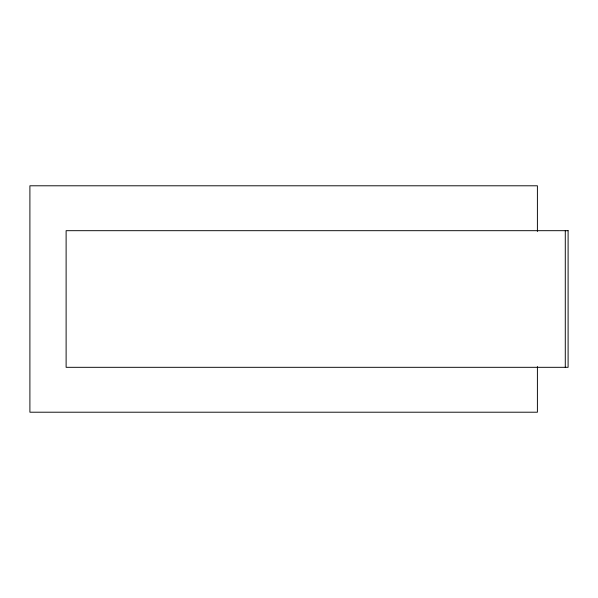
<?xml version="1.0" encoding="UTF-8"?>
<svg xmlns="http://www.w3.org/2000/svg" width="598" height="598" viewBox="0 0 598 598"><rect width="100%" height="100%" fill="white"/><g stroke="black" fill="none" stroke-linecap="round" stroke-linejoin="round"><path stroke-width="0.9" d="M565.282 230.686L565.282 367.314M537.4 231.448L537.4 185.791L29.9 185.791L29.9 412.209L537.4 412.209L537.4 366.552M568.1 230.686L66.116 230.686L66.116 367.314L568.1 367.314L568.1 230.686"/></g></svg>
